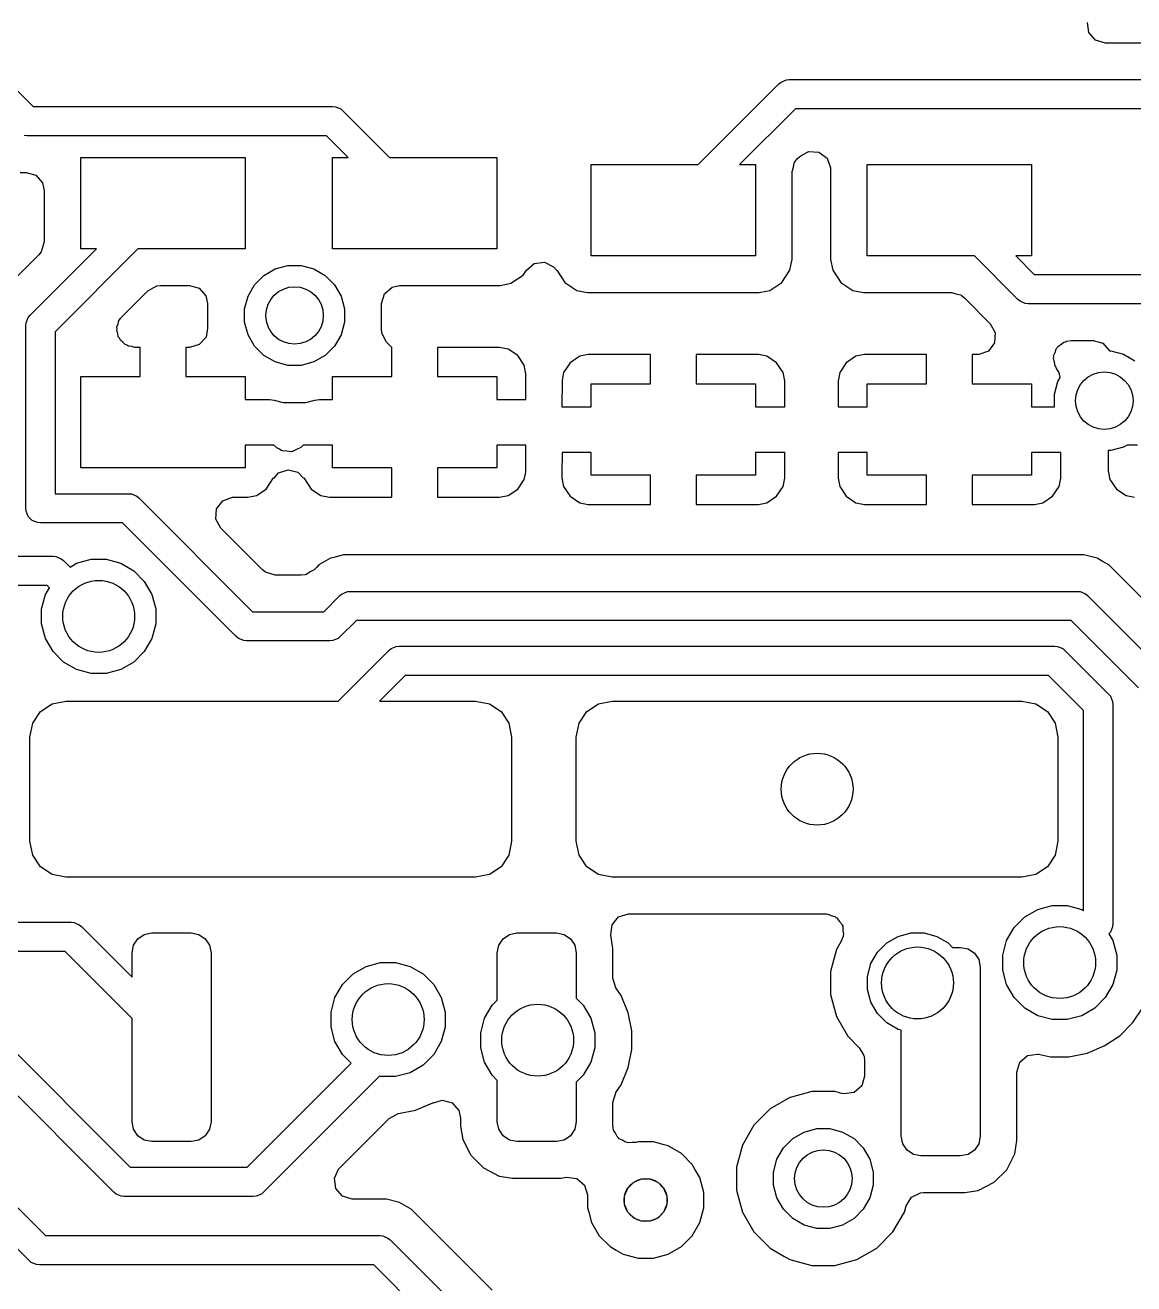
# Model space of a CAD drawing. Extents: x 3.09 to 4.62, y -6.46 to -3.15.
# Drawn here: x 3.858 to 4.1616, y -6.0095 to -5.665 of the extents above; entities that cross this region are included whole.
import ezdxf

# ---------------------------------------------------------------- set-up
doc = ezdxf.new("R2010")
doc.units = 0
doc.header["$MEASUREMENT"] = 0
doc.layers.add('BLACK', color=7, linetype='CONTINUOUS')

msp = doc.modelspace()

# ---------------------------------------------------------------- linework, layer by layer
at = {"layer": 'BLACK', "linetype": 'CONTINUOUS'}
for p, q in [((4.14931, -5.66698), (4.14891, -5.66422)), ((3.83913, -5.66619), (3.86019, -5.68725)), ((4.15114, -5.6691), (4.14931, -5.66698)), ((4.15382, -5.66988), (4.15114, -5.6691)), ((4.29555, -5.66988), (4.15382, -5.66988)), ((4.04235, -5.70317), (4.06444, -5.68107)), ((4.06444, -5.68107), (4.06505, -5.68058)), ((4.06505, -5.68058), (4.06649, -5.67998)), ((4.06649, -5.67998), (4.06727, -5.6799)), ((4.06727, -5.6799), (4.29371, -5.6799)), ((3.86019, -5.68725), (3.9422, -5.68725)), ((3.9422, -5.68725), (3.94298, -5.68733)), ((3.94298, -5.68733), (3.94442, -5.68793)), ((3.94442, -5.68793), (3.94503, -5.68842)), ((3.94503, -5.68842), (3.9578, -5.7012)), ((4.06893, -5.6879), (4.05366, -5.70317)), ((4.29205, -5.6879), (4.06893, -5.6879)), ((3.85854, -5.69525), (3.85776, -5.69518)), ((3.94054, -5.69525), (3.85854, -5.69525)), ((3.94648, -5.7012), (3.94054, -5.69525)), ((3.87324, -5.7262), (3.87324, -5.7012)), ((3.87324, -5.7012), (3.91824, -5.7012)), ((3.91824, -5.7012), (3.91824, -5.7262)), ((3.94214, -5.7262), (3.94214, -5.7012)), ((3.94214, -5.7012), (3.94648, -5.7012)), ((3.9578, -5.7012), (3.98714, -5.7012)), ((3.98714, -5.7012), (3.98714, -5.7262)), ((4.06878, -5.70245), (4.06881, -5.70235)), ((4.06881, -5.70235), (4.06948, -5.70152)), ((4.06948, -5.70152), (4.07011, -5.70089)), ((4.07011, -5.70089), (4.07256, -5.69955)), ((4.07256, -5.69955), (4.07535, -5.69975)), ((4.07535, -5.69975), (4.07759, -5.70142)), ((4.07759, -5.70142), (4.07857, -5.70404)), ((3.85669, -5.70527), (3.85826, -5.70527)), ((3.85826, -5.70527), (3.86095, -5.70606)), ((4.01301, -5.72817), (4.01301, -5.70317)), ((4.01301, -5.70317), (4.04235, -5.70317)), ((4.05366, -5.70317), (4.05801, -5.70317)), ((4.05801, -5.70317), (4.05801, -5.72817)), ((4.06803, -5.70503), (4.06837, -5.70385)), ((4.06803, -5.72915), (4.06803, -5.70503)), ((4.06837, -5.70385), (4.06863, -5.70265)), ((4.06863, -5.70265), (4.06878, -5.70245)), ((4.07857, -5.70404), (4.07858, -5.7044)), ((4.07858, -5.7044), (4.07858, -5.72915)), ((4.0886, -5.72817), (4.0886, -5.70317)), ((4.0886, -5.70317), (4.1336, -5.70317)), ((4.1336, -5.70317), (4.1336, -5.72817)), ((3.86095, -5.70606), (3.86278, -5.70817)), ((3.86278, -5.70817), (3.86322, -5.71023)), ((3.86322, -5.71023), (3.86322, -5.72433)), ((3.85938, -5.74441), (3.87759, -5.7262)), ((3.86322, -5.72433), (3.86244, -5.72702)), ((3.8889, -5.7262), (3.8662, -5.74889)), ((3.87759, -5.7262), (3.87324, -5.7262)), ((3.91824, -5.7262), (3.8889, -5.7262)), ((3.98714, -5.7262), (3.94214, -5.7262)), ((3.86177, -5.72784), (3.85373, -5.73589)), ((3.86244, -5.72702), (3.86177, -5.72784)), ((3.99744, -5.73024), (4.00021, -5.72989)), ((4.00021, -5.72989), (4.00273, -5.7311)), ((4.05801, -5.72817), (4.01301, -5.72817)), ((4.06745, -5.73207), (4.06803, -5.72915)), ((4.07858, -5.72915), (4.07858, -5.72915)), ((4.07858, -5.72915), (4.07916, -5.73207)), ((4.11794, -5.72817), (4.0886, -5.72817)), ((4.12984, -5.74006), (4.11794, -5.72817)), ((4.1336, -5.72817), (4.12926, -5.72817)), ((4.12926, -5.72817), (4.13433, -5.73324)), ((3.92339, -5.73353), (3.92651, -5.73173)), ((3.92651, -5.73173), (3.92998, -5.7308)), ((3.92998, -5.7308), (3.93358, -5.7308)), ((3.93358, -5.7308), (3.93705, -5.73173)), ((3.93705, -5.73173), (3.94017, -5.73353)), ((3.99437, -5.73342), (3.99529, -5.73203)), ((3.99529, -5.73203), (3.99744, -5.73024)), ((4.00273, -5.7311), (4.00354, -5.73203)), ((4.00354, -5.73203), (4.00357, -5.73207)), ((4.00357, -5.73207), (4.00357, -5.73207)), ((4.00357, -5.73207), (4.00578, -5.73539)), ((4.06523, -5.73539), (4.06745, -5.73207)), ((4.07916, -5.73207), (4.08137, -5.73539)), ((4.13433, -5.73324), (4.20573, -5.73324)), ((3.8916, -5.73767), (3.89405, -5.73633)), ((3.89405, -5.73633), (3.89511, -5.73622)), ((3.89511, -5.73622), (3.90302, -5.73622)), ((3.90302, -5.73622), (3.9057, -5.737)), ((3.91905, -5.73919), (3.92085, -5.73607)), ((3.92085, -5.73607), (3.92339, -5.73353)), ((3.94017, -5.73353), (3.94271, -5.73607)), ((3.94271, -5.73607), (3.94451, -5.73919)), ((3.95637, -5.7385), (3.95848, -5.73666)), ((3.95848, -5.73666), (3.96054, -5.73622)), ((3.96054, -5.73622), (3.98813, -5.73622)), ((3.98813, -5.73622), (3.98979, -5.73589)), ((3.98813, -5.73622), (3.98813, -5.73622)), ((3.98813, -5.73622), (3.98813, -5.73622)), ((3.98813, -5.73622), (3.98813, -5.73622)), ((3.98979, -5.73589), (3.99105, -5.73564)), ((3.99105, -5.73564), (3.99437, -5.73342)), ((4.00578, -5.73539), (4.00578, -5.73539)), ((4.00578, -5.73539), (4.0091, -5.7376)), ((4.06192, -5.7376), (4.06523, -5.73539)), ((4.08137, -5.73539), (4.08469, -5.7376)), ((3.88454, -5.74473), (3.8916, -5.73767)), ((3.9057, -5.737), (3.90753, -5.73912)), ((3.90753, -5.73912), (3.90798, -5.74118)), ((3.91812, -5.74266), (3.91905, -5.73919)), ((3.94451, -5.73919), (3.94544, -5.74266)), ((3.95558, -5.74118), (3.95637, -5.7385)), ((4.0091, -5.7376), (4.0091, -5.7376)), ((4.0091, -5.7376), (4.01202, -5.73819)), ((4.01202, -5.73819), (4.05899, -5.73819)), ((4.05899, -5.73819), (4.06093, -5.7378)), ((4.05899, -5.73819), (4.05899, -5.73819)), ((4.05899, -5.73819), (4.05899, -5.73819)), ((4.06093, -5.7378), (4.06192, -5.7376)), ((4.08469, -5.7376), (4.08469, -5.7376)), ((4.08469, -5.7376), (4.08761, -5.73819)), ((4.08761, -5.73819), (4.11174, -5.73819)), ((4.11174, -5.73819), (4.11291, -5.73853)), ((4.11291, -5.73853), (4.11411, -5.73879)), ((4.11411, -5.73879), (4.11431, -5.73894)), ((4.11431, -5.73894), (4.11442, -5.73897)), ((4.11442, -5.73897), (4.11524, -5.73964)), ((4.11524, -5.73964), (4.1223, -5.7467)), ((4.13045, -5.74056), (4.12984, -5.74006)), ((3.90798, -5.74118), (3.90798, -5.74792)), ((3.91812, -5.74626), (3.91812, -5.74266)), ((3.94544, -5.74266), (3.94544, -5.74626)), ((3.95558, -5.74133), (3.95558, -5.74118)), ((3.95558, -5.74759), (3.95558, -5.74133)), ((4.13189, -5.74116), (4.13045, -5.74056)), ((4.13267, -5.74124), (4.13189, -5.74116)), ((4.20408, -5.74124), (4.13267, -5.74124)), ((3.8582, -5.74724), (3.85828, -5.74646)), ((3.85828, -5.74646), (3.85888, -5.74501)), ((3.85888, -5.74501), (3.85938, -5.74441)), ((3.88314, -5.74753), (3.8835, -5.74672)), ((3.8835, -5.74672), (3.88369, -5.74586)), ((3.88369, -5.74586), (3.88422, -5.74515)), ((3.88422, -5.74515), (3.8843, -5.74499)), ((3.8843, -5.74499), (3.88454, -5.74473)), ((3.91905, -5.74973), (3.91812, -5.74626)), ((3.94544, -5.74626), (3.94451, -5.74973)), ((4.1223, -5.7467), (4.12364, -5.74915)), ((3.8582, -5.79724), (3.8582, -5.74724)), ((3.8662, -5.74889), (3.8662, -5.79324)), ((3.8831, -5.74859), (3.88321, -5.74806)), ((3.88341, -5.74942), (3.8831, -5.74859)), ((3.88321, -5.74806), (3.88314, -5.74753)), ((3.88353, -5.7503), (3.88341, -5.74942)), ((3.88389, -5.7507), (3.88353, -5.7503)), ((3.90755, -5.75035), (3.90569, -5.75244)), ((3.90793, -5.74792), (3.90755, -5.75035)), ((3.90798, -5.74792), (3.90793, -5.74792)), ((3.92085, -5.75285), (3.91905, -5.74973)), ((3.94451, -5.74973), (3.94271, -5.75285)), ((3.95557, -5.74763), (3.95558, -5.74759)), ((3.95558, -5.74776), (3.95557, -5.74763)), ((3.95558, -5.74759), (3.95558, -5.74759)), ((3.95558, -5.74792), (3.95558, -5.74776)), ((3.95564, -5.74934), (3.95558, -5.74792)), ((3.95558, -5.74792), (3.95558, -5.74792)), ((3.95698, -5.75179), (3.95564, -5.74934)), ((4.12364, -5.74915), (4.12344, -5.75194)), ((3.88408, -5.75121), (3.88389, -5.7507)), ((3.88478, -5.75174), (3.88408, -5.75121)), ((3.88537, -5.75241), (3.88478, -5.75174)), ((3.88588, -5.75256), (3.88537, -5.75241)), ((3.88631, -5.75288), (3.88588, -5.75256)), ((3.8872, -5.75295), (3.88631, -5.75288)), ((3.88805, -5.7532), (3.8872, -5.75295)), ((3.88949, -5.7532), (3.88805, -5.7532)), ((3.88949, -5.7612), (3.88949, -5.7532)), ((3.90306, -5.7532), (3.90199, -5.7532)), ((3.90199, -5.7532), (3.90199, -5.7612)), ((3.90569, -5.75244), (3.90306, -5.7532)), ((3.92339, -5.75539), (3.92085, -5.75285)), ((3.94271, -5.75285), (3.94017, -5.75539)), ((3.95839, -5.7532), (3.95698, -5.75179)), ((3.95839, -5.7612), (3.95839, -5.7532)), ((3.98793, -5.7532), (3.97089, -5.7532)), ((3.97089, -5.7532), (3.97089, -5.7612)), ((3.99026, -5.75366), (3.98793, -5.7532)), ((3.99291, -5.75543), (3.99026, -5.75366)), ((4.12344, -5.75194), (4.12177, -5.75418)), ((4.14005, -5.75459), (4.14032, -5.75361)), ((4.14032, -5.75361), (4.14063, -5.75334)), ((4.14063, -5.75334), (4.14079, -5.75297)), ((4.14079, -5.75297), (4.14165, -5.75242)), ((4.14165, -5.75242), (4.1424, -5.75174)), ((4.1424, -5.75174), (4.14287, -5.75164)), ((4.14287, -5.75164), (4.14315, -5.75146)), ((4.14315, -5.75146), (4.14454, -5.75126)), ((4.14454, -5.75126), (4.15048, -5.75126)), ((4.15048, -5.75126), (4.15316, -5.75204)), ((4.15316, -5.75204), (4.15496, -5.75411)), ((3.92651, -5.75719), (3.92339, -5.75539)), ((3.92998, -5.75812), (3.92651, -5.75719)), ((3.93705, -5.75719), (3.93358, -5.75812)), ((3.94017, -5.75539), (3.93705, -5.75719)), ((3.99468, -5.75808), (3.99291, -5.75543)), ((4.00724, -5.7574), (4.00547, -5.76004)), ((4.00989, -5.75563), (4.00724, -5.7574)), ((4.01222, -5.75517), (4.00989, -5.75563)), ((4.02926, -5.75517), (4.01222, -5.75517)), ((4.02926, -5.76317), (4.02926, -5.75517)), ((4.0588, -5.75517), (4.04176, -5.75517)), ((4.04176, -5.75517), (4.04176, -5.76317)), ((4.06113, -5.75563), (4.0588, -5.75517)), ((4.06378, -5.7574), (4.06113, -5.75563)), ((4.06554, -5.76004), (4.06378, -5.7574)), ((4.08283, -5.7574), (4.08106, -5.76004)), ((4.08548, -5.75563), (4.08283, -5.7574)), ((4.08781, -5.75517), (4.08548, -5.75563)), ((4.10485, -5.75517), (4.08781, -5.75517)), ((4.10485, -5.76317), (4.10485, -5.75517)), ((4.1188, -5.75517), (4.11735, -5.75517)), ((4.11735, -5.75517), (4.11735, -5.76317)), ((4.11915, -5.75515), (4.1188, -5.75517)), ((4.12177, -5.75418), (4.11915, -5.75515)), ((4.13958, -5.75631), (4.13969, -5.75591)), ((4.13989, -5.75727), (4.13958, -5.75631)), ((4.13963, -5.75551), (4.14005, -5.75459)), ((4.13969, -5.75591), (4.13963, -5.75551)), ((4.14003, -5.75828), (4.13989, -5.75727)), ((4.15496, -5.75411), (4.15531, -5.75411)), ((4.15531, -5.75411), (4.15879, -5.75505)), ((4.15879, -5.75505), (4.1619, -5.75684)), ((3.93358, -5.75812), (3.92998, -5.75812)), ((3.99514, -5.76041), (3.99468, -5.75808)), ((3.99514, -5.76159), (3.99514, -5.76041)), ((3.99514, -5.76041), (3.99514, -5.76041)), ((4.00547, -5.76004), (4.00506, -5.76212)), ((4.06601, -5.76238), (4.06554, -5.76004)), ((4.08106, -5.76004), (4.0806, -5.76238)), ((4.1403, -5.75858), (4.14003, -5.75828)), ((4.14042, -5.75897), (4.1403, -5.75858)), ((4.14113, -5.76004), (4.14042, -5.75897)), ((4.14141, -5.76142), (4.14113, -5.76004)), ((3.87324, -5.7862), (3.87324, -5.7612)), ((3.87324, -5.7612), (3.88949, -5.7612)), ((3.90199, -5.7612), (3.91824, -5.7612)), ((3.91824, -5.7612), (3.91824, -5.76745)), ((3.94214, -5.76745), (3.94214, -5.7612)), ((3.94214, -5.7612), (3.95839, -5.7612)), ((3.97089, -5.7612), (3.98714, -5.7612)), ((3.98714, -5.7612), (3.98714, -5.76745)), ((3.9951, -5.76745), (3.99514, -5.76159)), ((4.00506, -5.76212), (4.00501, -5.76942)), ((4.01301, -5.76942), (4.01301, -5.76317)), ((4.01301, -5.76317), (4.02926, -5.76317)), ((4.04176, -5.76317), (4.05801, -5.76317)), ((4.05801, -5.76317), (4.05801, -5.76942)), ((4.06601, -5.76942), (4.06601, -5.76238)), ((4.06601, -5.76238), (4.06601, -5.76238)), ((4.0806, -5.76238), (4.0806, -5.76942)), ((4.0886, -5.76942), (4.0886, -5.76317)), ((4.0886, -5.76317), (4.10485, -5.76317)), ((4.11735, -5.76317), (4.1336, -5.76317)), ((4.1336, -5.76317), (4.1336, -5.76942)), ((4.13985, -5.76598), (4.14078, -5.7625)), ((4.14078, -5.7625), (4.14141, -5.76142)), ((3.91824, -5.76745), (3.92496, -5.76745)), ((3.92496, -5.76745), (3.92624, -5.76762)), ((3.92624, -5.76762), (3.92865, -5.76826)), ((3.93491, -5.76826), (3.93731, -5.76762)), ((3.93731, -5.76762), (3.9386, -5.76745)), ((3.9386, -5.76745), (3.94214, -5.76745)), ((3.98714, -5.76745), (3.9951, -5.76745)), ((4.13985, -5.76942), (4.13985, -5.76598)), ((3.92865, -5.76826), (3.92865, -5.76826)), ((3.92865, -5.76826), (3.93491, -5.76826)), ((3.93491, -5.76826), (3.93491, -5.76826)), ((4.00501, -5.76942), (4.01301, -5.76942)), ((4.05801, -5.76942), (4.06601, -5.76942)), ((4.0806, -5.76942), (4.0886, -5.76942)), ((4.1336, -5.76942), (4.13985, -5.76942)), ((3.92615, -5.77995), (3.91824, -5.77995)), ((3.91824, -5.77995), (3.91824, -5.7862)), ((3.92697, -5.78065), (3.92615, -5.77995)), ((3.92764, -5.78104), (3.92697, -5.78065)), ((3.92816, -5.78141), (3.92764, -5.78104)), ((3.92828, -5.78142), (3.92816, -5.78141)), ((3.92846, -5.78153), (3.92828, -5.78142)), ((3.9297, -5.78162), (3.92846, -5.78153)), ((3.93093, -5.78179), (3.9297, -5.78162)), ((3.93234, -5.78113), (3.93125, -5.78173)), ((3.93347, -5.78061), (3.93234, -5.78113)), ((3.93356, -5.78047), (3.93347, -5.78061)), ((3.9337, -5.78039), (3.93356, -5.78047)), ((3.93414, -5.77995), (3.9337, -5.78039)), ((3.94214, -5.77995), (3.93414, -5.77995)), ((3.94214, -5.7862), (3.94214, -5.77995)), ((3.99514, -5.77995), (3.98714, -5.77995)), ((3.98714, -5.77995), (3.98714, -5.7862)), ((3.99509, -5.78724), (3.99514, -5.77995)), ((4.15531, -5.78144), (4.15461, -5.78144)), ((4.15461, -5.78144), (4.15461, -5.78698)), ((4.15879, -5.78051), (4.15531, -5.78144)), ((4.15976, -5.77995), (4.15879, -5.78051)), ((4.16261, -5.77995), (4.15976, -5.77995)), ((3.93108, -5.78172), (3.93093, -5.78179)), ((3.93125, -5.78173), (3.93108, -5.78172)), ((4.00505, -5.78192), (4.00501, -5.78777)), ((4.01301, -5.78192), (4.00505, -5.78192)), ((4.01301, -5.78817), (4.01301, -5.78192)), ((4.06601, -5.78192), (4.05801, -5.78192)), ((4.05801, -5.78192), (4.05801, -5.78817)), ((4.06601, -5.78895), (4.06601, -5.78192)), ((4.0886, -5.78192), (4.0806, -5.78192)), ((4.0806, -5.78192), (4.0806, -5.78895)), ((4.0886, -5.78817), (4.0886, -5.78192)), ((4.1416, -5.78192), (4.1336, -5.78192)), ((4.1336, -5.78192), (4.1336, -5.78817)), ((4.1416, -5.78698), (4.1416, -5.78192)), ((3.91824, -5.7862), (3.87324, -5.7862)), ((3.92619, -5.78901), (3.92736, -5.78755)), ((3.92736, -5.78755), (3.93001, -5.78667)), ((3.93001, -5.78667), (3.93272, -5.78736)), ((3.93272, -5.78736), (3.93423, -5.78898)), ((3.95839, -5.7862), (3.94214, -5.7862)), ((3.95839, -5.7942), (3.95839, -5.7862)), ((3.98714, -5.7862), (3.97089, -5.7862)), ((3.97089, -5.7862), (3.97089, -5.7942)), ((3.99468, -5.78932), (3.99499, -5.78777)), ((3.99499, -5.78777), (3.99509, -5.78724)), ((4.00501, -5.78777), (4.00501, -5.78895)), ((4.02926, -5.78817), (4.01301, -5.78817)), ((4.02926, -5.79617), (4.02926, -5.78817)), ((4.05801, -5.78817), (4.04176, -5.78817)), ((4.04176, -5.78817), (4.04176, -5.79617)), ((4.10485, -5.78817), (4.0886, -5.78817)), ((4.10485, -5.79617), (4.10485, -5.78817)), ((4.1336, -5.78817), (4.11735, -5.78817)), ((4.11735, -5.78817), (4.11735, -5.79617)), ((4.1416, -5.78895), (4.1416, -5.78698)), ((4.15461, -5.78698), (4.15508, -5.78932)), ((3.92401, -5.79196), (3.92605, -5.78891)), ((3.92605, -5.78891), (3.92619, -5.78901)), ((3.93423, -5.78898), (3.93433, -5.78891)), ((3.93433, -5.78891), (3.93637, -5.79196)), ((3.99291, -5.79196), (3.99468, -5.78932)), ((4.00501, -5.78895), (4.00547, -5.79129)), ((4.00547, -5.79129), (4.00724, -5.79393)), ((4.06378, -5.79393), (4.06554, -5.79129)), ((4.06554, -5.79129), (4.06601, -5.78895)), ((4.06601, -5.78895), (4.06601, -5.78895)), ((4.0806, -5.78895), (4.08106, -5.79129)), ((4.08106, -5.79129), (4.08283, -5.79393)), ((4.13937, -5.79393), (4.14113, -5.79129)), ((4.14113, -5.79129), (4.1416, -5.78895)), ((4.1416, -5.78895), (4.1416, -5.78895)), ((4.15508, -5.78932), (4.15685, -5.79196)), ((3.8662, -5.79324), (3.88634, -5.79324)), ((3.88634, -5.79324), (3.88712, -5.79331)), ((3.88712, -5.79331), (3.88856, -5.79391)), ((3.88856, -5.79391), (3.88916, -5.79441)), ((3.88916, -5.79441), (3.9203, -5.82554)), ((3.91045, -5.79742), (3.91213, -5.79519)), ((3.91213, -5.79519), (3.91475, -5.79421)), ((3.91475, -5.79421), (3.9151, -5.7942)), ((3.9151, -5.7942), (3.91903, -5.7942)), ((3.91903, -5.7942), (3.92137, -5.79373)), ((3.91903, -5.7942), (3.91903, -5.7942)), ((3.92137, -5.79373), (3.92401, -5.79196)), ((3.93637, -5.79196), (3.93902, -5.79373)), ((3.93902, -5.79373), (3.94135, -5.7942)), ((3.94135, -5.7942), (3.94135, -5.7942)), ((3.94135, -5.7942), (3.95839, -5.7942)), ((3.97089, -5.7942), (3.98793, -5.7942)), ((3.98793, -5.7942), (3.99026, -5.79373)), ((3.98793, -5.7942), (3.98793, -5.7942)), ((3.99026, -5.79373), (3.99291, -5.79196)), ((4.00724, -5.79393), (4.00989, -5.7957)), ((4.06113, -5.7957), (4.06378, -5.79393)), ((4.08283, -5.79393), (4.08548, -5.7957)), ((4.13672, -5.7957), (4.13937, -5.79393)), ((4.15685, -5.79196), (4.15949, -5.79373)), ((4.15949, -5.79373), (4.16183, -5.7942)), ((3.85828, -5.79802), (3.8582, -5.79724)), ((3.85888, -5.79946), (3.85828, -5.79802)), ((3.91025, -5.80021), (3.91045, -5.79742)), ((4.00989, -5.7957), (4.01222, -5.79617)), ((4.01222, -5.79617), (4.01222, -5.79617)), ((4.01222, -5.79617), (4.02926, -5.79617)), ((4.04176, -5.79617), (4.0588, -5.79617)), ((4.0588, -5.79617), (4.06113, -5.7957)), ((4.0588, -5.79617), (4.0588, -5.79617)), ((4.08548, -5.7957), (4.08781, -5.79617)), ((4.08781, -5.79617), (4.08781, -5.79617)), ((4.08781, -5.79617), (4.10485, -5.79617)), ((4.11735, -5.79617), (4.13439, -5.79617)), ((4.13439, -5.79617), (4.13672, -5.7957)), ((4.13439, -5.79617), (4.13439, -5.79617)), ((3.85998, -5.80056), (3.85888, -5.79946)), ((3.86142, -5.80116), (3.85998, -5.80056)), ((3.8622, -5.80124), (3.86142, -5.80116)), ((3.88468, -5.80124), (3.8622, -5.80124)), ((3.91582, -5.83237), (3.88468, -5.80124)), ((3.91159, -5.80267), (3.91025, -5.80021)), ((3.923, -5.81407), (3.91159, -5.80267)), ((3.61718, -5.81036), (3.86568, -5.81036)), ((3.86568, -5.81036), (3.86646, -5.81044)), ((3.86646, -5.81044), (3.8679, -5.81104)), ((3.8679, -5.81104), (3.86851, -5.81153)), ((3.86851, -5.81153), (3.8703, -5.81333)), ((3.8703, -5.81333), (3.87212, -5.81228)), ((3.87212, -5.81228), (3.87609, -5.81121)), ((3.87609, -5.81121), (3.8802, -5.81121)), ((3.8802, -5.81121), (3.88417, -5.81228)), ((3.88417, -5.81228), (3.88773, -5.81433)), ((3.94164, -5.81091), (3.93844, -5.81276)), ((3.94216, -5.81077), (3.94164, -5.81091)), ((3.94164, -5.81091), (3.94164, -5.81091)), ((3.94521, -5.80996), (3.94216, -5.81077)), ((3.94216, -5.81077), (3.94216, -5.81077)), ((3.9489, -5.80996), (3.94521, -5.80996)), ((3.94521, -5.80996), (3.94521, -5.80996)), ((4.14796, -5.80996), (3.9489, -5.80996)), ((4.15153, -5.81091), (4.14796, -5.80996)), ((4.15307, -5.8118), (4.15153, -5.81091)), ((4.15153, -5.81091), (4.15153, -5.81091)), ((4.15153, -5.81091), (4.15153, -5.81091)), ((4.15472, -5.81276), (4.15307, -5.8118)), ((4.15307, -5.8118), (4.15307, -5.8118)), ((3.88773, -5.81433), (3.89064, -5.81724)), ((3.92382, -5.81474), (3.923, -5.81407)), ((3.92651, -5.81552), (3.92382, -5.81474)), ((3.93362, -5.81552), (3.92651, -5.81552)), ((3.93468, -5.81541), (3.93362, -5.81552)), ((3.93477, -5.81536), (3.93468, -5.81541)), ((3.93502, -5.81532), (3.93477, -5.81536)), ((3.93605, -5.81466), (3.93502, -5.81532)), ((3.93713, -5.81407), (3.93605, -5.81466)), ((3.93779, -5.81341), (3.93713, -5.81407)), ((3.93844, -5.81276), (3.93779, -5.81341)), ((3.93844, -5.81276), (3.93844, -5.81276)), ((4.17547, -5.8335), (4.15472, -5.81276)), ((4.15472, -5.81276), (4.15472, -5.81276)), ((4.15472, -5.81276), (4.15472, -5.81276)), ((3.86402, -5.81836), (3.61884, -5.81836)), ((3.8636, -5.8208), (3.86465, -5.81898)), ((3.86465, -5.81898), (3.86402, -5.81836)), ((3.89064, -5.81724), (3.89269, -5.8208)), ((3.86253, -5.82477), (3.8636, -5.8208)), ((3.89269, -5.8208), (3.89376, -5.82477)), ((3.93983, -5.82554), (3.94422, -5.82115)), ((3.94422, -5.82115), (3.94483, -5.82065)), ((3.94483, -5.82065), (3.94525, -5.82048)), ((3.94525, -5.82048), (3.94627, -5.82005)), ((3.94627, -5.82005), (3.94705, -5.81998)), ((3.94705, -5.81998), (4.14612, -5.81998)), ((4.14612, -5.81998), (4.1469, -5.82005)), ((4.1469, -5.82005), (4.14834, -5.82065)), ((4.14834, -5.82065), (4.14894, -5.82115)), ((4.14894, -5.82115), (4.16969, -5.84189)), ((3.86253, -5.82888), (3.86253, -5.82477)), ((3.89376, -5.82477), (3.89376, -5.82888)), ((3.9203, -5.82554), (3.93983, -5.82554)), ((3.8636, -5.83285), (3.86253, -5.82888)), ((3.89376, -5.82888), (3.89269, -5.83285)), ((3.94871, -5.82798), (3.94431, -5.83237)), ((4.14446, -5.82798), (3.94871, -5.82798)), ((4.16286, -5.84638), (4.14446, -5.82798)), ((3.86565, -5.83641), (3.8636, -5.83285)), ((3.89269, -5.83285), (3.89064, -5.83641)), ((3.91642, -5.83287), (3.91582, -5.83237)), ((3.91786, -5.83347), (3.91642, -5.83287)), ((3.94371, -5.83287), (3.94226, -5.83347)), ((3.94431, -5.83237), (3.94371, -5.83287)), ((3.86856, -5.83932), (3.86565, -5.83641)), ((3.89064, -5.83641), (3.88773, -5.83932)), ((3.91864, -5.83354), (3.91786, -5.83347)), ((3.94148, -5.83354), (3.91864, -5.83354)), ((3.94226, -5.83347), (3.94148, -5.83354)), ((3.94373, -5.85002), (3.9576, -5.83615)), ((3.9576, -5.83615), (3.9582, -5.83565)), ((3.9582, -5.83565), (3.95823, -5.83564)), ((3.95823, -5.83564), (3.95964, -5.83505)), ((3.95964, -5.83505), (3.96043, -5.83498)), ((3.96043, -5.83498), (4.1399, -5.83498)), ((4.1399, -5.83498), (4.14068, -5.83505)), ((4.14068, -5.83505), (4.14212, -5.83565)), ((4.14212, -5.83565), (4.14273, -5.83615)), ((4.14273, -5.83615), (4.15469, -5.84811)), ((3.87212, -5.84138), (3.86856, -5.83932)), ((3.88773, -5.83932), (3.88417, -5.84138)), ((3.87609, -5.84244), (3.87212, -5.84138)), ((3.8802, -5.84244), (3.87609, -5.84244)), ((3.88417, -5.84138), (3.8802, -5.84244)), ((3.96208, -5.84298), (3.95504, -5.85002)), ((4.13825, -5.84298), (3.96208, -5.84298)), ((4.14786, -5.85259), (4.13825, -5.84298)), ((3.8654, -5.85076), (3.86917, -5.85002)), ((3.86917, -5.85002), (3.94373, -5.85002)), ((3.95504, -5.85002), (3.98137, -5.85002)), ((3.98137, -5.85002), (3.98514, -5.85076)), ((4.01501, -5.85076), (4.01878, -5.85002)), ((4.01878, -5.85002), (4.13098, -5.85002)), ((4.13098, -5.85002), (4.13475, -5.85076)), ((4.15469, -5.84811), (4.15519, -5.84871)), ((4.15519, -5.84871), (4.15579, -5.85016)), ((4.15579, -5.85016), (4.15586, -5.85094)), ((3.86008, -5.85609), (3.86221, -5.8529)), ((3.86221, -5.8529), (3.8654, -5.85076)), ((3.98514, -5.85076), (3.98833, -5.8529)), ((3.98833, -5.8529), (3.99047, -5.85609)), ((4.00968, -5.85609), (4.01182, -5.8529)), ((4.01182, -5.8529), (4.01501, -5.85076)), ((4.13475, -5.85076), (4.13794, -5.8529)), ((4.13794, -5.8529), (4.14007, -5.85609)), ((4.14786, -5.90735), (4.14786, -5.85259)), ((4.15586, -5.85094), (4.15586, -5.91103)), ((3.85933, -5.85986), (3.86008, -5.85609)), ((3.99047, -5.85609), (3.99122, -5.85986)), ((4.00893, -5.85986), (4.00968, -5.85609)), ((4.14007, -5.85609), (4.14082, -5.85986)), ((3.85933, -5.8884), (3.85933, -5.85986)), ((3.99122, -5.85986), (3.99122, -5.8884)), ((4.00893, -5.8884), (4.00893, -5.85986)), ((4.14082, -5.85986), (4.14082, -5.8884)), ((3.86008, -5.89217), (3.85933, -5.8884)), ((3.99122, -5.8884), (3.99047, -5.89217)), ((4.00968, -5.89217), (4.00893, -5.8884)), ((4.14082, -5.8884), (4.14007, -5.89217)), ((3.86221, -5.89536), (3.86008, -5.89217)), ((3.99047, -5.89217), (3.98833, -5.89536)), ((4.01182, -5.89536), (4.00968, -5.89217)), ((4.14007, -5.89217), (4.13794, -5.89536)), ((3.8654, -5.89749), (3.86221, -5.89536)), ((3.86917, -5.89824), (3.8654, -5.89749)), ((3.98137, -5.89824), (3.86917, -5.89824)), ((3.98514, -5.89749), (3.98137, -5.89824)), ((3.98833, -5.89536), (3.98514, -5.89749)), ((4.01501, -5.89749), (4.01182, -5.89536)), ((4.01878, -5.89824), (4.01501, -5.89749)), ((4.13098, -5.89824), (4.01878, -5.89824)), ((4.13475, -5.89749), (4.13098, -5.89824)), ((4.13794, -5.89536), (4.13475, -5.89749)), ((4.01873, -5.91123), (4.02053, -5.90909)), ((4.02053, -5.90909), (4.0232, -5.90826)), ((4.0232, -5.90826), (4.02326, -5.90826)), ((4.02326, -5.90826), (4.0772, -5.90826)), ((4.0772, -5.90826), (4.07743, -5.90833)), ((4.07743, -5.90833), (4.07767, -5.90829)), ((4.07767, -5.90829), (4.07876, -5.90872)), ((4.07876, -5.90872), (4.07988, -5.90905)), ((4.07988, -5.90905), (4.08004, -5.90923)), ((4.12881, -5.91201), (4.13172, -5.9091)), ((4.13172, -5.9091), (4.13528, -5.90704)), ((4.13528, -5.90704), (4.13925, -5.90598)), ((4.13925, -5.90598), (4.14336, -5.90598)), ((4.14336, -5.90598), (4.14733, -5.90704)), ((4.14733, -5.90704), (4.14786, -5.90735)), ((3.85074, -5.91057), (3.87063, -5.91057)), ((3.87063, -5.91057), (3.87141, -5.91064)), ((3.87141, -5.91064), (3.87285, -5.91124)), ((3.87285, -5.91124), (3.87346, -5.91174)), ((3.87346, -5.91174), (3.88728, -5.92556)), ((4.01837, -5.914), (4.01873, -5.91123)), ((4.08004, -5.90923), (4.08027, -5.90933)), ((4.08027, -5.90933), (4.08095, -5.91028)), ((4.08095, -5.91028), (4.08171, -5.91116)), ((4.08171, -5.91116), (4.08175, -5.9114)), ((4.08175, -5.9114), (4.08189, -5.9116)), ((4.08189, -5.9116), (4.08195, -5.91277)), ((4.12675, -5.91557), (4.12881, -5.91201)), ((4.15579, -5.91181), (4.15519, -5.91326)), ((4.15586, -5.91103), (4.15579, -5.91181)), ((3.88769, -5.91684), (3.88887, -5.91509)), ((3.88887, -5.91509), (3.89062, -5.91391)), ((3.89062, -5.91391), (3.89269, -5.9135)), ((3.89269, -5.9135), (3.90352, -5.9135)), ((3.90352, -5.9135), (3.90559, -5.91391)), ((3.90559, -5.91391), (3.90735, -5.91509)), ((3.90735, -5.91509), (3.90852, -5.91684)), ((3.98769, -5.91684), (3.98887, -5.91509)), ((3.98887, -5.91509), (3.99062, -5.91391)), ((3.99062, -5.91391), (3.99269, -5.9135)), ((3.99269, -5.9135), (4.00352, -5.9135)), ((4.00352, -5.9135), (4.00559, -5.91391)), ((4.00559, -5.91391), (4.00735, -5.91509)), ((4.00735, -5.91509), (4.00852, -5.91684)), ((4.01838, -5.91408), (4.01837, -5.914)), ((4.01885, -5.91706), (4.01838, -5.91408)), ((4.0815, -5.9157), (4.08018, -5.91798)), ((4.08202, -5.91439), (4.0815, -5.9157)), ((4.08195, -5.91277), (4.08211, -5.91393)), ((4.08211, -5.91393), (4.08201, -5.91421)), ((4.08201, -5.91421), (4.08202, -5.91439)), ((4.09397, -5.91623), (4.09709, -5.91443)), ((4.09709, -5.91443), (4.10056, -5.9135)), ((4.10056, -5.9135), (4.10416, -5.9135)), ((4.10416, -5.9135), (4.10764, -5.91443)), ((4.10764, -5.91443), (4.11075, -5.91623)), ((4.12569, -5.91954), (4.12675, -5.91557)), ((4.15519, -5.91326), (4.1548, -5.91374)), ((4.1548, -5.91374), (4.15585, -5.91557)), ((4.15585, -5.91557), (4.15692, -5.91954)), ((3.86897, -5.91857), (3.85074, -5.91857)), ((3.88728, -5.93687), (3.86897, -5.91857)), ((3.88728, -5.91891), (3.88769, -5.91684)), ((3.88728, -5.92556), (3.88728, -5.91891)), ((3.90852, -5.91684), (3.90893, -5.91891)), ((3.90893, -5.91891), (3.90893, -5.96517)), ((3.98728, -5.91891), (3.98769, -5.91684)), ((3.98728, -5.93185), (3.98728, -5.91891)), ((4.00852, -5.91684), (4.00893, -5.91891)), ((4.00893, -5.91891), (4.00893, -5.93134)), ((4.01895, -5.9177), (4.01885, -5.91706)), ((4.01895, -5.92578), (4.01895, -5.9177)), ((4.08018, -5.91798), (4.07856, -5.92403)), ((4.08018, -5.91798), (4.08018, -5.91798)), ((4.08963, -5.92189), (4.09143, -5.91878)), ((4.09143, -5.91878), (4.09397, -5.91623)), ((4.11075, -5.91623), (4.11195, -5.91744)), ((4.11195, -5.91744), (4.11415, -5.91744)), ((4.11415, -5.91744), (4.11622, -5.91785)), ((4.11622, -5.91785), (4.11798, -5.91902)), ((4.11798, -5.91902), (4.11915, -5.92078)), ((3.94783, -5.9247), (3.95139, -5.92265)), ((3.95139, -5.92265), (3.95536, -5.92158)), ((3.95536, -5.92158), (3.95947, -5.92158)), ((3.95947, -5.92158), (3.96344, -5.92265)), ((3.96344, -5.92265), (3.967, -5.9247)), ((4.0887, -5.92537), (4.08963, -5.92189)), ((4.11915, -5.92078), (4.11956, -5.92285)), ((4.11956, -5.92285), (4.11956, -5.96911)), ((4.12569, -5.92365), (4.12569, -5.91954)), ((4.15692, -5.91954), (4.15692, -5.92365)), ((3.94492, -5.92761), (3.94783, -5.9247)), ((3.967, -5.9247), (3.96991, -5.92761)), ((4.01895, -5.92587), (4.01895, -5.92578)), ((4.01979, -5.92853), (4.01895, -5.92587)), ((4.07856, -5.92403), (4.07856, -5.9303)), ((4.0887, -5.92896), (4.0887, -5.92537)), ((4.12675, -5.92762), (4.12569, -5.92365)), ((4.15692, -5.92365), (4.15585, -5.92762)), ((3.94286, -5.93117), (3.94492, -5.92761)), ((3.96991, -5.92761), (3.97196, -5.93117)), ((4.0212, -5.93064), (4.01979, -5.92853)), ((4.08963, -5.93244), (4.0887, -5.92896)), ((4.12881, -5.93118), (4.12675, -5.92762)), ((4.15585, -5.92762), (4.1538, -5.93118)), ((3.9418, -5.93514), (3.94286, -5.93117)), ((3.97196, -5.93117), (3.97303, -5.93514)), ((3.98587, -5.93326), (3.98728, -5.93185)), ((4.00893, -5.93134), (4.01086, -5.93326)), ((4.02314, -5.93533), (4.0212, -5.93064)), ((4.07856, -5.9303), (4.08018, -5.93635)), ((4.09143, -5.93555), (4.08963, -5.93244)), ((4.13172, -5.93409), (4.12881, -5.93118)), ((4.1538, -5.93118), (4.15089, -5.93409)), ((3.9418, -5.93925), (3.9418, -5.93514)), ((3.97303, -5.93514), (3.97303, -5.93925)), ((3.98381, -5.93682), (3.98587, -5.93326)), ((4.01086, -5.93326), (4.01291, -5.93682)), ((4.02413, -5.94031), (4.02314, -5.93533)), ((4.08018, -5.93635), (4.08018, -5.93635)), ((4.08018, -5.93635), (4.08332, -5.94178)), ((4.09397, -5.9381), (4.09143, -5.93555)), ((4.13528, -5.93614), (4.13172, -5.93409)), ((4.13925, -5.93721), (4.13528, -5.93614)), ((4.14733, -5.93614), (4.14336, -5.93721)), ((4.15089, -5.93409), (4.14733, -5.93614)), ((4.16132, -5.93802), (4.16414, -5.9338)), ((3.84852, -5.93936), (3.88679, -5.97763)), ((3.88728, -5.96517), (3.88728, -5.93687)), ((3.94286, -5.94322), (3.9418, -5.93925)), ((3.97303, -5.93925), (3.97196, -5.94322)), ((3.98275, -5.94079), (3.98381, -5.93682)), ((4.01291, -5.93682), (4.01398, -5.94079)), ((4.09709, -5.9399), (4.09397, -5.9381)), ((4.09791, -5.94012), (4.09709, -5.9399)), ((4.09791, -5.96911), (4.09791, -5.94012)), ((4.14336, -5.93721), (4.13925, -5.93721)), ((4.15773, -5.94161), (4.16132, -5.93802)), ((3.94492, -5.94678), (3.94286, -5.94322)), ((3.97196, -5.94322), (3.96991, -5.94678)), ((3.98275, -5.9449), (3.98275, -5.94079)), ((4.01398, -5.94079), (4.01398, -5.9449)), ((4.02413, -5.94539), (4.02413, -5.94031)), ((4.08332, -5.94178), (4.08332, -5.94178)), ((4.08332, -5.94178), (4.08332, -5.94178)), ((4.08332, -5.94178), (4.08644, -5.9449)), ((4.15351, -5.94443), (4.15773, -5.94161)), ((3.8823, -5.98445), (3.84404, -5.94619)), ((3.9473, -5.94916), (3.94492, -5.94678)), ((3.96991, -5.94678), (3.967, -5.94969)), ((3.98381, -5.94887), (3.98275, -5.9449)), ((4.01398, -5.9449), (4.01291, -5.94887)), ((4.02314, -5.95036), (4.02413, -5.94539)), ((4.08644, -5.9449), (4.08703, -5.94597)), ((4.08703, -5.94597), (4.08769, -5.94701)), ((4.08769, -5.94701), (4.08772, -5.94726)), ((4.13248, -5.94707), (4.13525, -5.94667)), ((4.13525, -5.94667), (4.13551, -5.94671)), ((4.13551, -5.94671), (4.13877, -5.94736)), ((4.14384, -5.94736), (4.14882, -5.94637)), ((4.14882, -5.94637), (4.15351, -5.94443)), ((3.91884, -5.97763), (3.9473, -5.94916)), ((3.967, -5.94969), (3.96344, -5.95174)), ((3.98587, -5.95244), (3.98381, -5.94887)), ((4.01291, -5.94887), (4.01086, -5.95244)), ((4.0212, -5.95505), (4.02314, -5.95036)), ((4.08772, -5.94726), (4.08778, -5.94735)), ((4.08778, -5.94735), (4.08789, -5.9484)), ((4.08789, -5.9484), (4.08789, -5.95265)), ((4.12958, -5.95158), (4.13037, -5.9489)), ((4.13037, -5.9489), (4.13248, -5.94707)), ((4.13877, -5.94736), (4.13877, -5.94736)), ((4.13877, -5.94736), (4.14384, -5.94736)), ((4.14384, -5.94736), (4.14384, -5.94736)), ((3.95505, -5.95273), (3.92332, -5.98445)), ((3.95536, -5.95281), (3.95505, -5.95273)), ((3.95947, -5.95281), (3.95536, -5.95281)), ((3.96344, -5.95174), (3.95947, -5.95281)), ((3.98728, -5.95385), (3.98587, -5.95244)), ((3.98728, -5.96517), (3.98728, -5.95385)), ((4.01086, -5.95244), (4.00893, -5.95436)), ((4.08789, -5.95265), (4.0871, -5.95533)), ((4.12958, -5.97032), (4.12958, -5.95158)), ((4.00893, -5.95436), (4.00893, -5.96517)), ((4.01895, -5.95992), (4.01974, -5.95724)), ((4.01974, -5.95724), (4.01979, -5.95716)), ((4.01979, -5.95716), (4.0212, -5.95505)), ((4.07346, -5.95692), (4.06791, -5.95841)), ((4.07973, -5.95692), (4.07346, -5.95692)), ((4.08165, -5.95744), (4.07973, -5.95692)), ((4.08499, -5.95716), (4.08222, -5.95756)), ((4.0871, -5.95533), (4.08499, -5.95716)), ((3.96493, -5.96197), (3.96962, -5.96003)), ((3.96962, -5.96003), (3.96983, -5.95992)), ((3.96962, -5.96003), (3.96962, -5.96003)), ((3.96983, -5.95992), (3.96987, -5.95998)), ((3.96987, -5.95998), (3.97221, -5.95924)), ((3.97221, -5.95924), (3.97491, -5.95998)), ((3.97491, -5.95998), (3.97677, -5.96206)), ((4.01895, -5.96607), (4.01895, -5.95992)), ((4.06741, -5.95855), (4.06198, -5.96168)), ((4.06791, -5.95841), (4.06741, -5.95855)), ((4.06741, -5.95855), (4.06741, -5.95855)), ((4.08222, -5.95756), (4.08165, -5.95744)), ((3.95768, -5.96427), (3.96013, -5.96293)), ((3.96013, -5.96293), (3.96022, -5.96291)), ((3.96022, -5.96291), (3.96493, -5.96197)), ((3.97677, -5.96206), (3.97726, -5.9642)), ((3.97726, -5.9642), (3.97726, -5.96639)), ((4.06198, -5.96168), (4.05755, -5.96611)), ((4.06198, -5.96168), (4.06198, -5.96168)), ((3.88769, -5.96724), (3.88728, -5.96517)), ((3.88887, -5.969), (3.88769, -5.96724)), ((3.90852, -5.96724), (3.90735, -5.969)), ((3.90893, -5.96517), (3.90852, -5.96724)), ((3.94408, -5.97786), (3.95768, -5.96427)), ((3.97726, -5.96639), (3.97783, -5.97)), ((3.98769, -5.96724), (3.98728, -5.96517)), ((3.98887, -5.969), (3.98769, -5.96724)), ((4.00852, -5.96724), (4.00735, -5.969)), ((4.00893, -5.96517), (4.00852, -5.96724)), ((4.01899, -5.96666), (4.01895, -5.96607)), ((4.01906, -5.96684), (4.01899, -5.96666)), ((4.01915, -5.96747), (4.01906, -5.96684)), ((4.01969, -5.96831), (4.01915, -5.96747)), ((4.05755, -5.96611), (4.05442, -5.97154)), ((4.05755, -5.96611), (4.05755, -5.96611)), ((4.07132, -5.96799), (4.0748, -5.96706)), ((4.0748, -5.96706), (4.0784, -5.96706)), ((4.0784, -5.96706), (4.08187, -5.96799)), ((3.89062, -5.97017), (3.88887, -5.969)), ((3.89269, -5.97059), (3.89062, -5.97017)), ((3.90352, -5.97059), (3.89269, -5.97059)), ((3.90559, -5.97017), (3.90352, -5.97059)), ((3.90735, -5.969), (3.90559, -5.97017)), ((3.97783, -5.97), (3.97984, -5.97394)), ((3.99062, -5.97017), (3.98887, -5.969)), ((3.99269, -5.97059), (3.99062, -5.97017)), ((4.00352, -5.97059), (3.99269, -5.97059)), ((4.00559, -5.97017), (4.00352, -5.97059)), ((4.00735, -5.969), (4.00559, -5.97017)), ((4.02009, -5.96923), (4.01969, -5.96831)), ((4.02044, -5.96947), (4.02009, -5.96923)), ((4.02066, -5.96982), (4.02044, -5.96947)), ((4.02157, -5.97024), (4.02066, -5.96982)), ((4.0224, -5.9708), (4.02157, -5.97024)), ((4.02282, -5.97081), (4.0224, -5.9708)), ((4.02321, -5.97098), (4.02282, -5.97081)), ((4.0242, -5.97084), (4.02321, -5.97098)), ((4.0252, -5.97087), (4.0242, -5.97084)), ((4.02586, -5.97069), (4.0252, -5.97087)), ((4.03005, -5.97069), (4.02586, -5.97069)), ((4.02586, -5.97069), (4.02586, -5.97069)), ((4.03301, -5.97148), (4.03005, -5.97069)), ((4.06566, -5.97234), (4.06821, -5.96979)), ((4.06821, -5.96979), (4.07132, -5.96799)), ((4.08187, -5.96799), (4.08499, -5.96979)), ((4.08499, -5.96979), (4.08753, -5.97234)), ((4.09832, -5.97118), (4.09791, -5.96911)), ((4.11956, -5.96911), (4.11915, -5.97118)), ((4.12901, -5.97394), (4.12958, -5.97032)), ((3.83868, -5.97146), (3.86357, -5.99635)), ((3.97984, -5.97394), (3.98005, -5.97436)), ((3.98005, -5.97436), (3.98351, -5.97781)), ((4.0341, -5.97177), (4.03301, -5.97148)), ((4.03773, -5.97387), (4.0341, -5.97177)), ((4.0341, -5.97177), (4.0341, -5.97177)), ((4.0341, -5.97177), (4.0341, -5.97177)), ((4.0341, -5.97177), (4.0341, -5.97177)), ((4.0341, -5.97177), (4.0341, -5.97177)), ((4.0407, -5.97684), (4.03773, -5.97387)), ((4.03773, -5.97387), (4.03773, -5.97387)), ((4.05442, -5.97154), (4.0528, -5.97759)), ((4.05442, -5.97154), (4.05442, -5.97154)), ((4.06387, -5.97545), (4.06566, -5.97234)), ((4.08753, -5.97234), (4.08933, -5.97545)), ((4.0995, -5.97294), (4.09832, -5.97118)), ((4.10125, -5.97411), (4.0995, -5.97294)), ((4.10332, -5.97452), (4.10125, -5.97411)), ((4.11415, -5.97452), (4.10332, -5.97452)), ((4.11622, -5.97411), (4.11415, -5.97452)), ((4.11798, -5.97294), (4.11622, -5.97411)), ((4.11915, -5.97118), (4.11798, -5.97294)), ((4.12679, -5.97829), (4.12901, -5.97394)), ((3.88679, -5.97763), (3.91884, -5.97763)), ((3.94384, -5.97812), (3.94408, -5.97786)), ((3.98351, -5.97781), (3.98786, -5.98003)), ((4.04144, -5.97812), (4.0407, -5.97684)), ((4.0407, -5.97684), (4.0407, -5.97684)), ((4.0528, -5.97759), (4.0528, -5.98386)), ((4.06293, -5.97893), (4.06387, -5.97545)), ((4.08933, -5.97545), (4.09026, -5.97893)), ((3.85909, -6.00318), (3.83419, -5.97829)), ((3.94268, -5.98066), (3.94384, -5.97812)), ((3.94308, -5.98343), (3.94268, -5.98066)), ((3.98786, -5.98003), (3.99148, -5.98061)), ((3.99148, -5.98061), (4.00473, -5.98061)), ((4.00473, -5.98061), (4.00629, -5.98036)), ((4.00629, -5.98036), (4.00906, -5.98072)), ((4.00906, -5.98072), (4.0112, -5.98252)), ((4.02467, -5.9817), (4.0268, -5.98082)), ((4.0268, -5.98082), (4.0291, -5.98082)), ((4.0291, -5.98082), (4.03123, -5.9817)), ((4.04279, -5.98047), (4.04144, -5.97812)), ((4.04388, -5.98452), (4.04279, -5.98047)), ((4.06293, -5.98252), (4.06293, -5.97893)), ((4.09026, -5.97893), (4.09026, -5.98252)), ((4.12333, -5.98175), (4.12679, -5.97829)), ((3.88291, -5.98495), (3.8823, -5.98445)), ((3.92332, -5.98445), (3.92271, -5.98495)), ((3.94491, -5.98554), (3.94308, -5.98343)), ((4.0112, -5.98252), (4.01203, -5.98519)), ((4.02216, -5.98546), (4.02304, -5.98333)), ((4.02304, -5.98333), (4.02467, -5.9817)), ((4.03123, -5.9817), (4.03286, -5.98333)), ((4.03286, -5.98333), (4.03374, -5.98546)), ((4.04388, -5.98871), (4.04388, -5.98452)), ((4.0528, -5.98386), (4.05372, -5.9873)), ((4.06387, -5.986), (4.06293, -5.98252)), ((4.09026, -5.98252), (4.08933, -5.986)), ((4.10068, -5.98583), (4.1032, -5.98461)), ((4.1032, -5.98461), (4.10402, -5.98454)), ((4.10402, -5.98454), (4.11536, -5.98454)), ((4.11536, -5.98454), (4.11898, -5.98397)), ((4.11898, -5.98397), (4.12333, -5.98175)), ((3.88435, -5.98555), (3.88291, -5.98495)), ((3.88513, -5.98563), (3.88435, -5.98555)), ((3.92049, -5.98563), (3.88513, -5.98563)), ((3.92127, -5.98555), (3.92049, -5.98563)), ((3.92271, -5.98495), (3.92127, -5.98555)), ((3.94759, -5.98633), (3.94491, -5.98554)), ((3.95699, -5.98633), (3.94759, -5.98633)), ((3.96055, -5.98729), (3.95699, -5.98633)), ((3.95699, -5.98633), (3.95699, -5.98633)), ((3.96375, -5.98913), (3.96055, -5.98729)), ((3.96055, -5.98729), (3.96055, -5.98729)), ((3.96055, -5.98729), (3.96055, -5.98729)), ((4.01203, -5.98519), (4.01203, -5.98526)), ((4.01203, -5.98526), (4.01203, -5.98871)), ((4.02216, -5.98777), (4.02216, -5.98546)), ((4.02304, -5.9899), (4.02216, -5.98777)), ((4.03374, -5.98777), (4.03286, -5.9899)), ((4.03374, -5.98546), (4.03374, -5.98777)), ((4.05372, -5.9873), (4.05372, -5.9873)), ((4.05372, -5.9873), (4.05442, -5.98991)), ((4.06566, -5.98911), (4.06387, -5.986)), ((4.08933, -5.986), (4.08753, -5.98911)), ((4.09877, -5.98991), (4.09923, -5.98822)), ((4.09923, -5.98822), (4.10068, -5.98583)), ((3.98308, -6.00846), (3.96375, -5.98913)), ((3.96375, -5.98913), (3.96375, -5.98913)), ((4.01203, -5.98871), (4.01235, -5.98991)), ((4.01235, -5.98991), (4.01311, -5.99276)), ((4.02467, -5.99152), (4.02304, -5.9899)), ((4.0268, -5.99241), (4.02467, -5.99152)), ((4.03123, -5.99152), (4.0291, -5.99241)), ((4.03286, -5.9899), (4.03123, -5.99152)), ((4.04279, -5.99276), (4.04388, -5.98871)), ((4.05442, -5.98991), (4.05442, -5.98991)), ((4.05442, -5.98991), (4.05755, -5.99534)), ((4.06821, -5.99166), (4.06566, -5.98911)), ((4.07132, -5.99345), (4.06821, -5.99166)), ((4.08499, -5.99166), (4.08187, -5.99345)), ((4.08753, -5.98911), (4.08499, -5.99166)), ((4.09564, -5.99534), (4.09877, -5.98991)), ((4.01311, -5.99276), (4.01311, -5.99276)), ((4.01311, -5.99276), (4.01521, -5.99639)), ((4.0291, -5.99241), (4.0268, -5.99241)), ((4.0407, -5.99639), (4.04279, -5.99276)), ((4.0748, -5.99439), (4.07132, -5.99345)), ((4.0784, -5.99439), (4.0748, -5.99439)), ((4.08187, -5.99345), (4.0784, -5.99439)), ((3.86357, -5.99635), (3.95514, -5.99635)), ((3.95514, -5.99635), (3.95592, -5.99643)), ((3.95592, -5.99643), (3.95736, -5.99703)), ((3.95736, -5.99703), (3.95797, -5.99752)), ((3.95797, -5.99752), (3.97747, -6.01703)), ((4.01521, -5.99639), (4.01521, -5.99639)), ((4.01521, -5.99639), (4.01817, -5.99936)), ((4.03773, -5.99936), (4.0407, -5.99639)), ((4.05755, -5.99534), (4.05755, -5.99534)), ((4.05755, -5.99534), (4.06198, -5.99977)), ((4.09121, -5.99977), (4.09564, -5.99534)), ((4.01817, -5.99936), (4.01817, -5.99936)), ((4.01817, -5.99936), (4.01817, -5.99936)), ((4.01817, -5.99936), (4.01817, -5.99936)), ((4.01817, -5.99936), (4.01817, -5.99936)), ((4.01817, -5.99936), (4.01983, -6.00031)), ((4.01983, -6.00031), (4.02181, -6.00145)), ((4.02181, -6.00145), (4.02586, -6.00254)), ((4.03005, -6.00254), (4.0341, -6.00145)), ((4.0341, -6.00145), (4.03773, -5.99936)), ((4.06198, -5.99977), (4.06198, -5.99977)), ((4.06198, -5.99977), (4.06198, -5.99977)), ((4.06198, -5.99977), (4.06198, -5.99977)), ((4.06198, -5.99977), (4.06198, -5.99977)), ((4.06198, -5.99977), (4.0658, -6.00197)), ((4.0658, -6.00197), (4.06741, -6.0029)), ((4.08578, -6.0029), (4.09121, -5.99977)), ((3.85969, -6.00368), (3.85909, -6.00318)), ((3.86113, -6.00427), (3.85969, -6.00368)), ((3.86192, -6.00435), (3.86113, -6.00427)), ((3.95348, -6.00435), (3.86192, -6.00435)), ((3.97064, -6.02151), (3.95348, -6.00435)), ((4.02586, -6.00254), (4.02586, -6.00254)), ((4.02586, -6.00254), (4.03005, -6.00254)), ((4.03005, -6.00254), (4.03005, -6.00254)), ((4.06741, -6.0029), (4.07346, -6.00452)), ((4.07346, -6.00452), (4.07346, -6.00452)), ((4.07346, -6.00452), (4.07973, -6.00452)), ((4.07973, -6.00452), (4.08578, -6.0029)), ((4.07973, -6.00452), (4.07973, -6.00452)), ((3.98586, -6.01125), (3.98308, -6.00846)), ((3.98308, -6.00846), (3.98308, -6.00846))]:
    msp.add_line(p, q, dxfattribs=at)
at = {"layer": 'BLACK'}
for centre, radius in [((3.93178, -5.74446), 0.00787), ((4.15351, -5.76778), 0.00787), ((3.87815, -5.82683), 0.00984), ((4.07488, -5.87413), 0.00984), ((4.1413, -5.92159), 0.00984), ((4.10236, -5.92717), 0.00984), ((3.95741, -5.9372), 0.00984), ((3.99836, -5.94285), 0.00984), ((4.0766, -5.98072), 0.00787), ((4.02795, -5.98661), 0.00591)]:
    msp.add_circle(centre, radius, dxfattribs=at)

doc.saveas('drawing.dxf')
